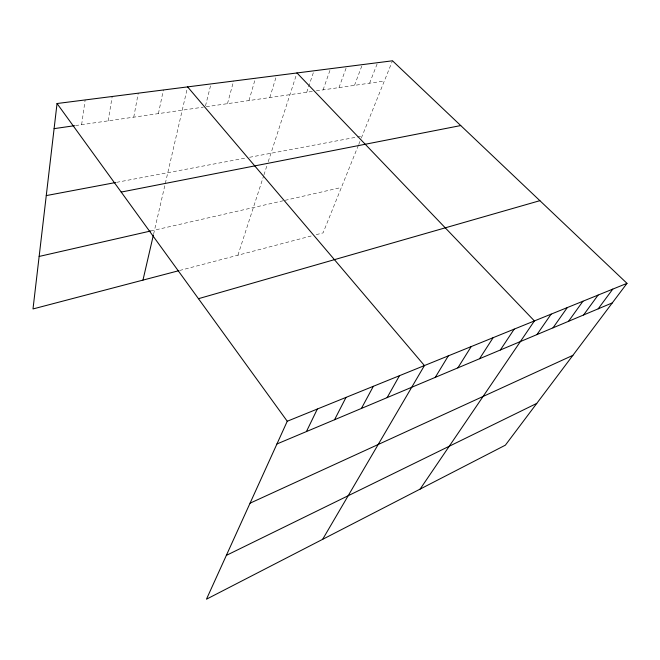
<?xml version="1.0" encoding="UTF-8"?>
<svg xmlns="http://www.w3.org/2000/svg" width="660" height="660" viewBox="0 0 660 660"><rect width="100%" height="100%" fill="white"/><g stroke="black" fill="none" stroke-linecap="round" stroke-linejoin="round"><path stroke-width="0.49" stroke-dasharray="3.3 2.47" d="M81.634 124.674L85.148 99.941M108.166 120.854L112.2 96.5M133.741 117.166L138.262 93.175M158.417 113.611L163.383 89.974M153.64 233.953L187.621 86.889M205.499 105.864L211.01 83.911M227.486 103.661L233.607 81.031M248.993 100.559L255.436 78.251M269.8 97.564L276.548 75.562M237.922 255.197L263.645 175.816M263.959 174.859L267.003 165.445M268.224 161.7L296.975 72.963M306.735 92.243L313.987 70.793M323.078 89.884L330.545 68.689M338.992 87.59L346.649 66.635M354.494 85.354L362.332 64.639M369.592 83.185L377.611 62.692M358.355 145.406L323.078 232.873L315.414 234.877M358.735 144.474L360.987 138.889M361.366 137.957L392.494 60.794M179.644 270.484L311.586 235.884M150.587 231.016L284.113 200.541M285.103 200.318L341.385 187.473M116.589 182.341L245.594 158.045M249.587 157.294L362.117 136.092M75.52 125.557L203.247 107.151M206.258 106.722L312.502 91.41M316.346 90.857L384.318 81.056"/><path stroke-width="0.99" d="M627 283.346L287.257 421.245L206.456 599.206L505.37 445.17L627 283.346L392.494 60.794L57.04 103.521L33 308.946L178.67 270.74M142.972 280.104L153.417 234.91M306.421 431.574L317.344 409.035M334.554 419.735L346.005 397.402M361.424 408.433L373.354 386.298M387.123 397.625L399.465 375.697M322.633 539.336L424.43 365.566L187.621 86.889M435.27 377.371L448.321 355.872M457.858 367.867L471.207 346.582M479.539 358.751L493.135 337.681M500.354 349.99L514.189 329.134M420.106 489.109L534.402 320.933L296.975 72.963M536.943 334.595L551.125 314.143M552.989 327.847L567.303 307.576M568.524 321.313L582.953 301.224M583.572 314.985L598.1 295.07M598.158 308.847L612.777 289.113M226.355 555.382L536.77 403.392M250.049 503.192L572.896 355.327M276.936 443.974L612.298 302.899M198.462 298.691L539.888 200.673M39.146 256.443L150.587 231.016M121.192 192.068L460.738 125.557M46.266 195.591L115.582 182.531M54.103 128.642L74.497 125.705M57.04 103.521L287.257 421.245"/></g></svg>
